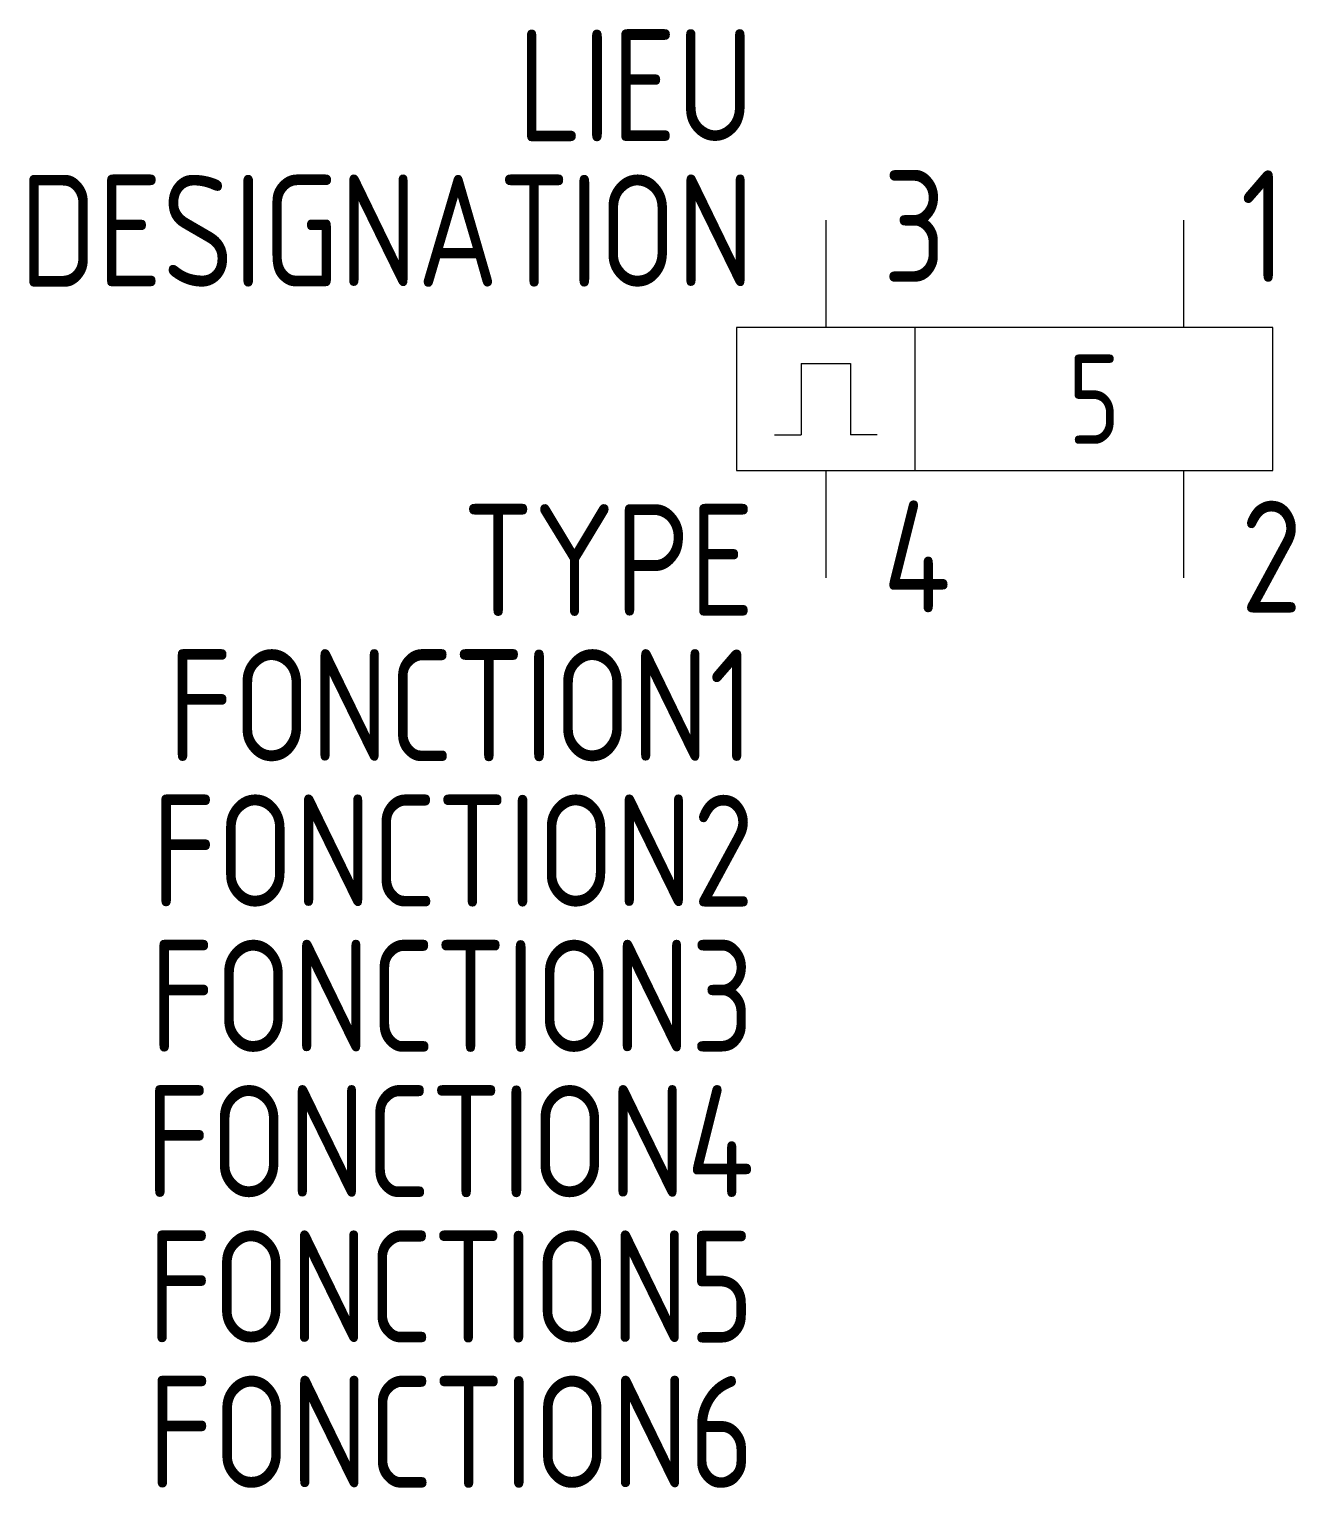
# Model space of a CAD drawing. Header units: millimetres. Extents: x -17.8 to 10.5, y -28.4 to 4.3.
import ezdxf
from ezdxf.enums import TextEntityAlignment as Align

# ---------------------------------------------------------------- set-up
doc = ezdxf.new("R2010")
doc.units = ezdxf.units.MM
for name, color, linetype in [('SYMB_FIL', 3, 'Continuous'), ('SYMB_FIL_FIN', 1, 'Continuous'), ('SYMB_TXT_CONTACT', 2, 'Continuous'), ('SYMB_TXT_NOM', 3, 'Continuous')]:
    doc.layers.add(name, color=color, linetype=linetype)
doc.styles.add('NET2_5', font='isocp.shx', dxfattribs={"width": 0.9, "height": 2.5})
doc.styles.add('NET_2', font='isocp.shx', dxfattribs={"width": 0.9, "height": 2})

msp = doc.modelspace()

# ---------------------------------------------------------------- linework, layer by layer
at = {"layer": 'SYMB_FIL'}
for p, q in [((0, 0), (0, -2.4)), ((8, 0), (8, -2.4)), ((2, -5.6), (2, -2.4)), ((0, -5.6), (0, -8)), ((8, -5.6), (8, -8))]:
    msp.add_line(p, q, dxfattribs=at)
msp.add_lwpolyline([(-2, -5.6), (10, -5.6), (10, -2.4), (-2, -2.4)], close=True, dxfattribs=at)
at = {"layer": 'SYMB_FIL_FIN'}
for p, q in [((-0.55, -3.2), (-0.55, -4.8)), ((-0.55, -3.2), (0.55, -3.2)), ((0.55, -3.2), (0.55, -4.8)), ((-1.15, -4.8), (-0.55, -4.8)), ((1.15, -4.8), (0.55, -4.8))]:
    msp.add_line(p, q, dxfattribs=at)

# ---------------------------------------------------------------- texts
at = {"layer": 'SYMB_TXT_CONTACT', "style": 'NET2_5', "width": 0.9, "flags": 8}
for tag, p, s in [('3', (1.275, -1.384), 'Y1'), ('1', (9.275, -1.384), 'A1'), ('4', (1.275, -8.773), 'Y2'), ('2', (9.275, -8.773), 'A2')]:
    msp.add_attdef(tag, p, s, height=2.5, dxfattribs=at)
at = {"layer": 'SYMB_TXT_CONTACT', "style": 'NET_2', "width": 0.9, "flags": 8}
msp.add_attdef('5', text='1sec', height=2, dxfattribs=at).set_placement((6, -4), align=Align.MIDDLE_CENTER)
at = {"layer": 'SYMB_TXT_NOM', "style": 'NET2_5', "width": 0.9, "flags": 8}
for tag, text, p in [('LIEU', '', (-1.6, 1.766)), ('DESIGNATION', 'K?', (-1.6, -1.484)), ('TYPE', '', (-1.6, -8.85)), ('FONCTION1', '', (-1.6, -12.1)), ('FONCTION2', '', (-1.6, -15.35)), ('FONCTION3', '', (-1.6, -18.6)), ('FONCTION4', '', (-1.6, -21.85)), ('FONCTION5', '', (-1.6, -25.1)), ('FONCTION6', '', (-1.6, -28.35))]:
    msp.add_attdef(tag, text=text, height=2.5, dxfattribs=at).set_placement(p, align=Align.RIGHT)

doc.saveas('drawing.dxf')
